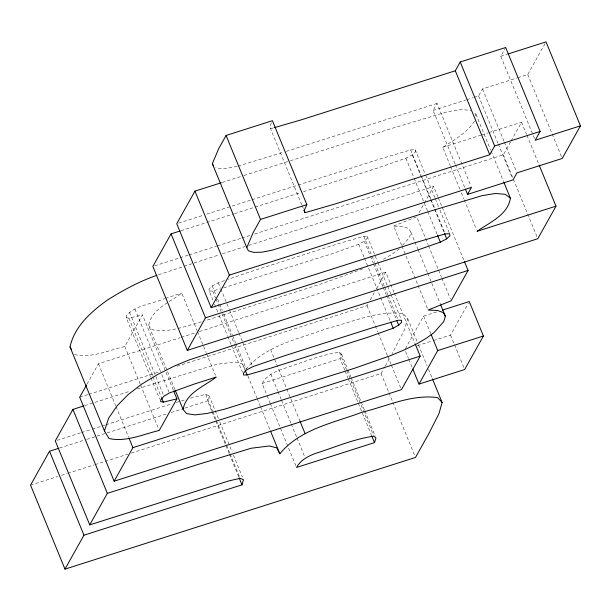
<?xml version="1.0" encoding="UTF-8"?>
<svg xmlns="http://www.w3.org/2000/svg" width="611" height="611" viewBox="0 0 611 611"><rect width="100%" height="100%" fill="white"/><g stroke="black" fill="none" stroke-linecap="round" stroke-linejoin="round"><path stroke-width="0.46" stroke-dasharray="3.06 2.29" d="M150.627 377.163L126.233 317.697L126.301 315.818C135.688 304.805 152.017 304.278 164.58 298.588M475.579 115.945L475.954 114.204L473.785 112.554M246.034 369.174C266.327 344.81 299.527 338.945 327.725 328.229C352.448 322.341 377.132 310.098 403.153 313.657L407.69 318.552L404.505 329.741L392.17 353.632M174.845 389.322L148.656 325.48C151.513 308.807 170.003 302.399 181.742 293.12L197.162 330.727M211.513 410.508L207.564 400.885L209.061 395.745L205.701 394.362L189.807 398.334M401.595 245.301L393.698 226.062L403.107 226.536L408.851 228.621L410.928 232.325L409.332 237.641L402.489 245.347M344.726 370.045L340.06 358.68L341.541 354.128L339.395 352.234C319.171 355.075 300.154 363.492 280.747 369.563C273.331 372.359 266.029 376.277 262.119 383.509L266.786 394.874M301.796 204.807L269.726 126.691L271.651 122.406M87.029 384.151L98.463 363.705L180.283 337.639M74.511 354.51C91.49 358.42 108.506 350.324 124.804 346.498L142.47 314.909L173.318 390.116M455.012 163.779L433.13 110.431L437.056 103.419L471.127 186.5M474.052 97.393L478.596 95.95L482.514 88.931L516.906 77.979M534.488 138.498L500.768 56.296L505.236 48.307M176.991 366.241L367.005 305.714L368.38 303.255M370.205 299.986L374.78 291.806M376.605 288.537L385.755 272.185L394.003 292.295M419.001 212.72L424.042 203.707M424.5 202.89L433.657 186.508L437.957 197.002M517.807 77.689L527.767 74.519L545.104 43.511M131.342 453.057L381.058 373.504L384.762 366.883M385.228 366.05L389.856 357.771M254.558 234.021L503.365 154.766L510.643 141.737M511.102 140.927L521.565 122.2L526.59 134.443M405.307 348.82L423.599 316.108L437.927 311.541M433.512 340.51L450.528 335.088L468.362 303.193M474.449 121.177C466.758 132.862 454.271 140.034 442.708 147.32L450.238 165.688M223.573 287.873L333.743 253.175L358.756 244.255L364.263 241.192L367.158 238.298L367.135 236.342L363.835 236.274L339.197 243.43L250.22 271.773L228.04 279.387M224.497 280.609L218.287 282.74L212.231 285.925L209.015 289.14L209.145 291.019L213.086 300.635M303.507 191.671L376.086 168.544L405.895 158.188L412.272 154.896L415.511 151.818L415.205 149.733L410.684 149.939L378.95 159.288L298.244 184.996M399.38 248.845L391.628 254.451L382.035 260.049M362.735 268.916L320.088 284.291L205.013 320.767M393.698 226.062L416.71 216.813L428.189 244.797M158.547 274.729L218.746 254.97M500.768 56.296L507.107 54.272M437.056 103.419L284.841 151.826M433.13 110.431L465.865 100.005M466.773 99.715L473.143 97.684M222.205 182.46L243.102 175.8M244.01 175.51L289.446 161.037M290.355 160.746L393.041 128.035L448.046 111.607L461.015 109.529L470.898 110.354M178.549 223.13L203.035 215.332M206.663 214.171L251.09 200.018M251.999 199.728L297.336 185.286M181.039 230.683L233.654 213.919M234.563 213.629L299.879 192.824M442.708 147.32L480.781 135.199M481.682 134.909L488.029 132.885M488.937 132.595L521.565 122.2M154.675 265.846L179.191 258.033M180.1 257.743L188.272 255.138M189.173 254.848L216.416 246.172M217.325 245.882L240.933 238.366M241.841 238.076L250.922 235.182M222.373 253.817L245.042 246.592M248.669 245.439L433.657 186.508M165.489 298.298L181.742 293.12M181.192 337.348L195.741 332.712M199.377 331.559L385.755 272.185M79.713 397.234L87.9 394.622M88.809 394.339L160.632 371.457M84.692 405.651L130.006 391.216M137.261 388.901L216.729 364.278L234.998 362.01L242.254 363.904L245.393 369.823M57.098 440.34L80.568 432.863M81.477 432.573L91.406 429.411M92.307 429.121L101.342 426.249M102.243 425.959L104.947 425.096M105.856 424.805L171.767 403.81M59.511 448.046L85.853 439.66M86.762 439.37L167.597 413.616M171.233 412.463L183.949 408.408M184.858 408.117L207.564 400.885M262.119 383.509L340.06 358.68M417.389 345.643L432.619 340.793M30.55 485.165L57.793 476.488M61.421 475.327L66.874 473.594M67.783 473.304L94.117 464.918M95.018 464.627L127.714 454.21M238.084 166.085L283.939 152.093M176.274 402.443L185.301 399.701M201.447 321.844C185.469 326.022 168.903 333.163 152.192 329.665L148.656 325.48M273.331 127.936L270.589 128.722L269.726 126.691M209.145 291.019L212.681 291.019L219.937 288.919M126.233 317.697L128.906 318.171L142.47 314.909M237.183 166.36L227.124 168.269L219.135 168.399L215.691 167.361M527.767 74.519L561.478 156.729M526.949 135.321L538.787 164.183M482.514 88.931L504.037 141.408M504.396 142.279L516.593 172.019M503.365 154.766L513.049 178.374M513.408 179.252L537.436 237.847M478.596 95.95L497.965 143.173M498.324 144.051L512.316 178.152M475.954 114.204L490.656 150.062M491.015 150.932L503.571 181.543M455.371 164.649L465.055 188.264M450.597 166.566L459.923 189.303M461.358 192.801L463.871 198.919M464.23 199.797L476.427 229.53M438.316 197.88L441.906 206.625M442.265 207.496L464.146 260.844M415.205 149.733L425.248 174.219M425.607 175.097L434.933 197.834M435.292 198.712L438.522 206.579M439.951 210.077L449.276 232.814M410.684 149.939L421.086 175.304M421.445 176.174L430.77 198.919M431.129 199.789L434.719 208.534M435.078 209.413L444.762 233.02M412.272 154.896L434.154 208.244M434.513 209.122L444.197 232.738M405.895 158.188L413.784 177.427M414.143 178.305L427.417 210.665M427.776 211.536L437.102 234.273M428.548 245.675L438.232 269.283M438.591 270.161L441.463 277.157M441.822 278.028L450.429 299.023M410.928 232.325L414.51 241.07M414.869 241.948L417.741 248.944M418.1 249.815L427.425 272.559M427.784 273.43L440.34 304.041M450.528 335.088L454.149 343.917M454.515 344.803L463.932 367.761M401.954 246.18L417.733 284.657M418.092 285.536L427.776 309.143M423.599 316.108L430.839 333.774M407.69 318.552L417.015 341.289M418.451 344.787L427.058 365.775M428.494 369.273L432.084 378.018M394.362 293.173L414.808 343.023M367.135 236.342L377.537 261.699M377.896 262.577L387.221 285.314M387.58 286.192L390.811 294.059M391.17 294.937L401.213 319.423M363.835 236.274L371.732 255.513M372.091 256.391L374.596 262.509M374.955 263.387L384.281 286.124M384.64 286.994L387.87 294.869M388.229 295.739L397.914 319.354M364.263 241.192L373.237 263.058M373.596 263.937L382.921 286.674M383.28 287.544L386.144 294.54M386.503 295.419L396.188 319.034M405.574 351.401L408.469 358.474M408.835 359.352L412.097 367.303M358.756 244.255L364.133 257.368M364.492 258.247L380.279 296.725M380.638 297.603L390.322 321.21M367.005 305.714L374.894 324.953M375.253 325.823L377.766 331.949M378.125 332.819L387.45 355.564M387.809 356.434L391.04 364.309M391.399 365.179L400.724 387.916M381.058 373.504L388.588 391.872M388.947 392.743L392.537 401.488M392.896 402.366L414.77 455.714M302.155 205.686L303.591 209.183M341.541 354.128L347.636 368.991M347.995 369.869L350.867 376.865M351.226 377.735L360.91 401.351M361.269 402.221L364.492 410.096M364.851 410.974L375.253 436.33M339.395 352.234L346.567 369.724M346.926 370.602L373.466 435.315M345.085 370.923L347.949 377.919M348.308 378.789L357.993 402.405M358.351 403.283L371.267 434.765M270.62 349.53L274.202 358.275M274.56 359.153L286.399 388.016M286.758 388.886L300.032 421.246M270.826 374.138L277.638 390.757M277.997 391.636L281.228 399.502M281.587 400.381L290.912 423.118M291.271 423.988L296.656 437.109M297.007 437.988L304.904 457.227M267.144 395.752L270.009 402.748M270.368 403.619L295.839 465.712M218.287 282.74L220.441 287.987M220.8 288.866L229.049 308.975M229.408 309.853L238.733 332.59M239.092 333.461L242.315 341.335M242.674 342.213L251.999 364.95M212.231 285.925L216.179 295.548M217.615 299.046L219.41 303.415M219.769 304.293L222.274 310.411M223.71 313.909L232.317 334.904M232.676 335.775L235.548 342.771M235.907 343.649L246.309 369.006M247.906 375.948L256.872 397.807M257.231 398.685L260.103 405.681M260.462 406.552L270.146 430.167M212.681 291.019L215.546 298.015M215.904 298.886L234.196 343.489M234.555 344.367L244.958 369.731M214.522 304.133L217.753 312.007M219.189 315.505L227.437 335.622M227.796 336.493L231.019 344.367M231.378 345.238L242.498 372.351M197.521 331.605L206.136 352.593M206.487 353.464L215.462 375.33M209.061 395.745L214.797 409.744M215.156 410.615L218.387 418.489M219.815 421.987L232.012 451.72M233.448 455.218L242.414 477.084M205.701 394.362L212.513 410.974M212.872 411.852L216.095 419.719M216.454 420.597L226.139 444.212M226.498 445.083L229.728 452.957M230.087 453.828L239.772 477.443M211.872 411.379L215.454 420.124M215.813 421.002L229.087 453.362M229.446 454.233L238.771 476.97M134.909 309.036L160.372 371.129M161.808 374.627L168.98 392.117M129.494 312.267L163.565 395.355M128.906 318.171L152.574 375.887M152.933 376.766L161.182 396.883M150.986 378.041L159.593 399.029M124.804 346.498L140.232 384.105M140.591 384.983L158.883 429.586M98.463 363.705L115.678 405.681M116.037 406.559L128.593 437.163"/><path stroke-width="0.92" d="M503.93 182.422L510.384 198.163C507.947 214.942 489.472 222.45 477.145 231.279L556.002 206.159L539.146 165.054M432.443 378.896L442.127 402.512L438.935 413.7L428.922 433.443L415.488 457.463L64.98 569.124L30.55 485.165L49.522 451.231L58.603 448.337M440.699 304.912L445.358 316.284L443.769 321.6L433.81 332.804L426.066 338.41L416.473 344.008L404.711 349.729L390.467 355.671L354.517 368.25L225.161 409.026L207.282 413.433L194.962 414.9L186.63 413.616L183.094 409.439C185.943 392.766 204.441 386.358 216.172 377.079L194.504 383.983L169.339 392.995L163.924 396.226L160.739 399.777L160.67 401.656L163.336 402.13L176.907 398.861L173.677 390.994M64.98 569.124L83.959 535.19L241.994 484.844L243.491 479.704L240.131 478.314L228.751 480.926L89.725 524.872L55.288 440.913L72.908 409.401L83.783 405.941M374.497 442.631L375.971 438.079L373.825 436.193C353.601 439.034 334.584 447.443 315.184 453.522C307.768 456.31 300.459 460.236 296.556 467.461L374.497 442.631L371.625 435.635M176.907 398.861L159.242 430.457C142.936 434.276 125.919 442.379 108.941 438.469L104.435 430.892L70.005 346.933C74.458 326.488 91.001 311.854 107.292 300.169C122.88 290.248 139.3 281.48 156.752 275.324M104.435 430.892L108.735 418L117.129 405.811L128.157 394.553L141.729 384.128L157.737 374.436L174.036 366.203L188.486 360.162L246.829 340.953L468.087 270.467L464.505 261.722M465.414 189.143L467.568 194.39L471.486 187.378L325.571 233.86L271.612 250.319L261.561 252.228L253.573 252.358L248.394 250.793L246.783 247.631L212.353 163.672L218.738 148.588L226.085 135.451L272.414 120.695L306.852 204.647L304.163 210.65L305.026 212.681L336.027 203.7L489.739 154.736L494.65 145.945L540.116 131.464L505.679 47.505L460.22 61.994L455.302 70.777L301.59 119.741L274.24 127.668M246.783 247.631L253.175 232.547L260.515 219.41L306.852 204.647M86.571 384.968L79.713 397.234L114.15 481.193L401.442 389.665L420.185 356.137L415.167 343.894M180.13 230.973L171.057 233.86L152.857 266.419L187.287 350.378L537.795 238.718L556.002 206.159M221.297 182.75L194.947 191.144L176.739 223.702L211.169 307.661L413.38 243.247L445.121 233.898L449.635 233.692L449.94 235.77L446.702 238.855L440.332 242.147L410.516 252.503L205.495 317.819L187.287 350.378M89.725 524.872L107.345 493.36L199.789 463.909L251.167 448.237L269.428 445.961L276.691 447.855L279.83 453.782C300.169 428.991 333.652 422.942 362.163 412.188C386.878 406.3 411.57 394.057 437.591 397.608L442.127 402.512M114.15 481.193L132.893 447.664L420.185 356.137M211.169 307.661L229.377 275.103L427.471 211.994L482.476 195.566L495.452 193.488L505.328 194.313L510.384 198.163M540.116 131.464L535.205 140.247L580.45 125.835L546.02 41.876L508.008 53.989M468.087 270.467L451.147 300.772L428.135 310.021L437.545 310.495L443.288 312.58L445.358 316.284M412.815 369.067L418.978 384.082L437.72 350.554L483.4 336.004L469.279 301.559L442.402 310.121M580.45 125.835L562.196 158.478L516.952 172.89L513.034 179.901L467.568 194.39M483.4 336.004L464.658 369.533L418.978 384.082M398.7 325.151L401.587 322.257L401.572 320.294L398.273 320.233L373.634 327.381L284.65 355.732L252.717 366.699L246.668 369.884L243.445 373.092L243.575 374.978L247.111 374.978L271.62 367.898L368.181 337.135L393.186 328.206L398.7 325.151L396.906 320.783M70.005 346.933L71.357 349.209M212.353 163.672L213.56 166.047M460.22 61.994L494.65 145.945M455.302 70.777L489.739 154.736M444.556 233.608L446.702 238.855M437.461 235.151L440.332 242.147M431.206 334.66L437.72 350.554M390.681 322.089L393.186 328.206M303.95 210.062L305.026 212.681M226.085 135.451L260.515 219.41M300.032 421.246L305.049 433.489M194.947 191.144L229.377 275.103M270.505 431.045L279.83 453.782M245.316 370.602L247.111 374.978M171.057 233.86L205.495 317.819M239.13 477.848L241.994 484.844M175.204 390.2L183.094 409.439M161.541 397.753L163.336 402.13M128.952 438.041L132.893 447.664M72.908 409.401L107.345 493.36M49.522 451.231L83.959 535.19"/></g></svg>
